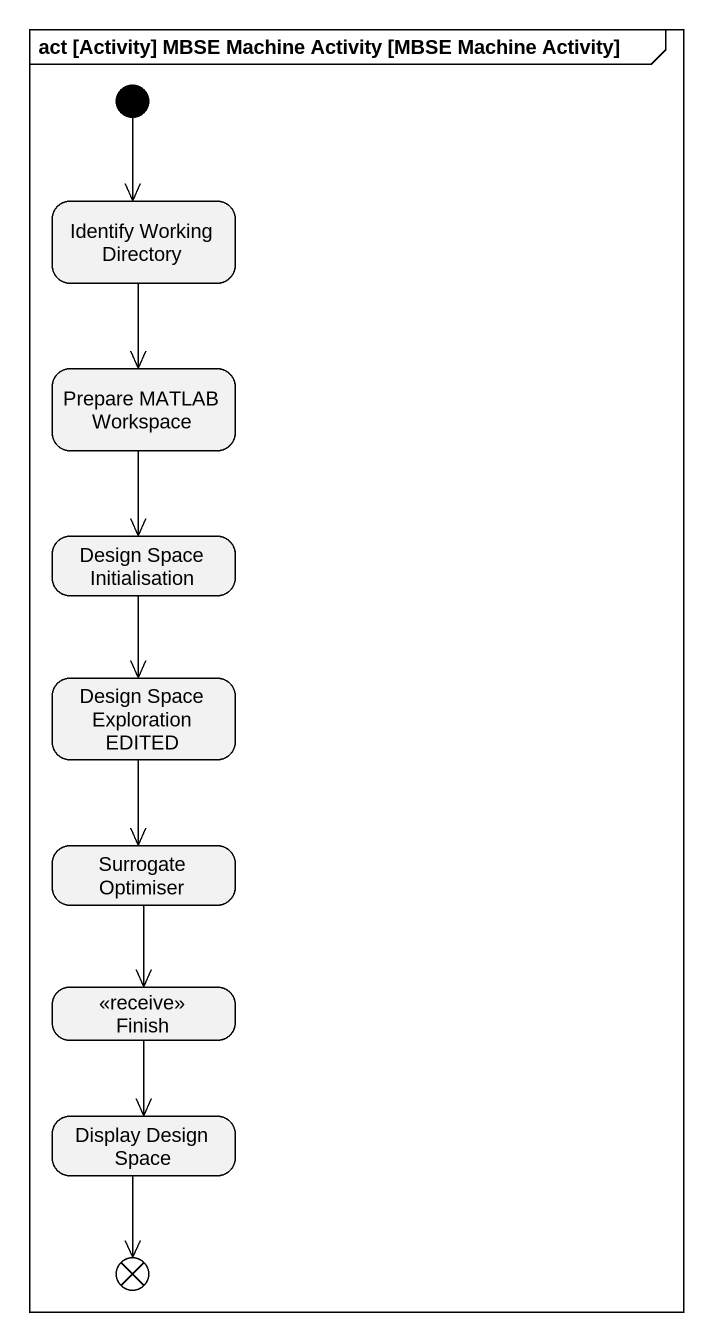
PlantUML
@startuml
mainframe act [Activity] MBSE Machine Activity [MBSE Machine Activity]
hide empty description
state "Identify Working Directory" as Identify_Working_Directory
state "Prepare MATLAB Workspace" as Prepare_MATLAB_Workspace
state "Design Space Initialisation" as Design_Space_Initialisation
state "Design Space Exploration EDITED" as Design_Space_Exploration
state "Surrogate Optimiser" as Surrogate_Optimiser
state Finish <<receive>>
state "Display Design Space" as Display_Design_Space
state flowfinal1 <<end>>
[*] --> Identify_Working_Directory
Identify_Working_Directory --> Prepare_MATLAB_Workspace
Prepare_MATLAB_Workspace --> Design_Space_Initialisation
Design_Space_Initialisation --> Design_Space_Exploration
Design_Space_Exploration --> Surrogate_Optimiser
Surrogate_Optimiser --> Finish
Finish --> Display_Design_Space
Display_Design_Space --> flowfinal1
@enduml
